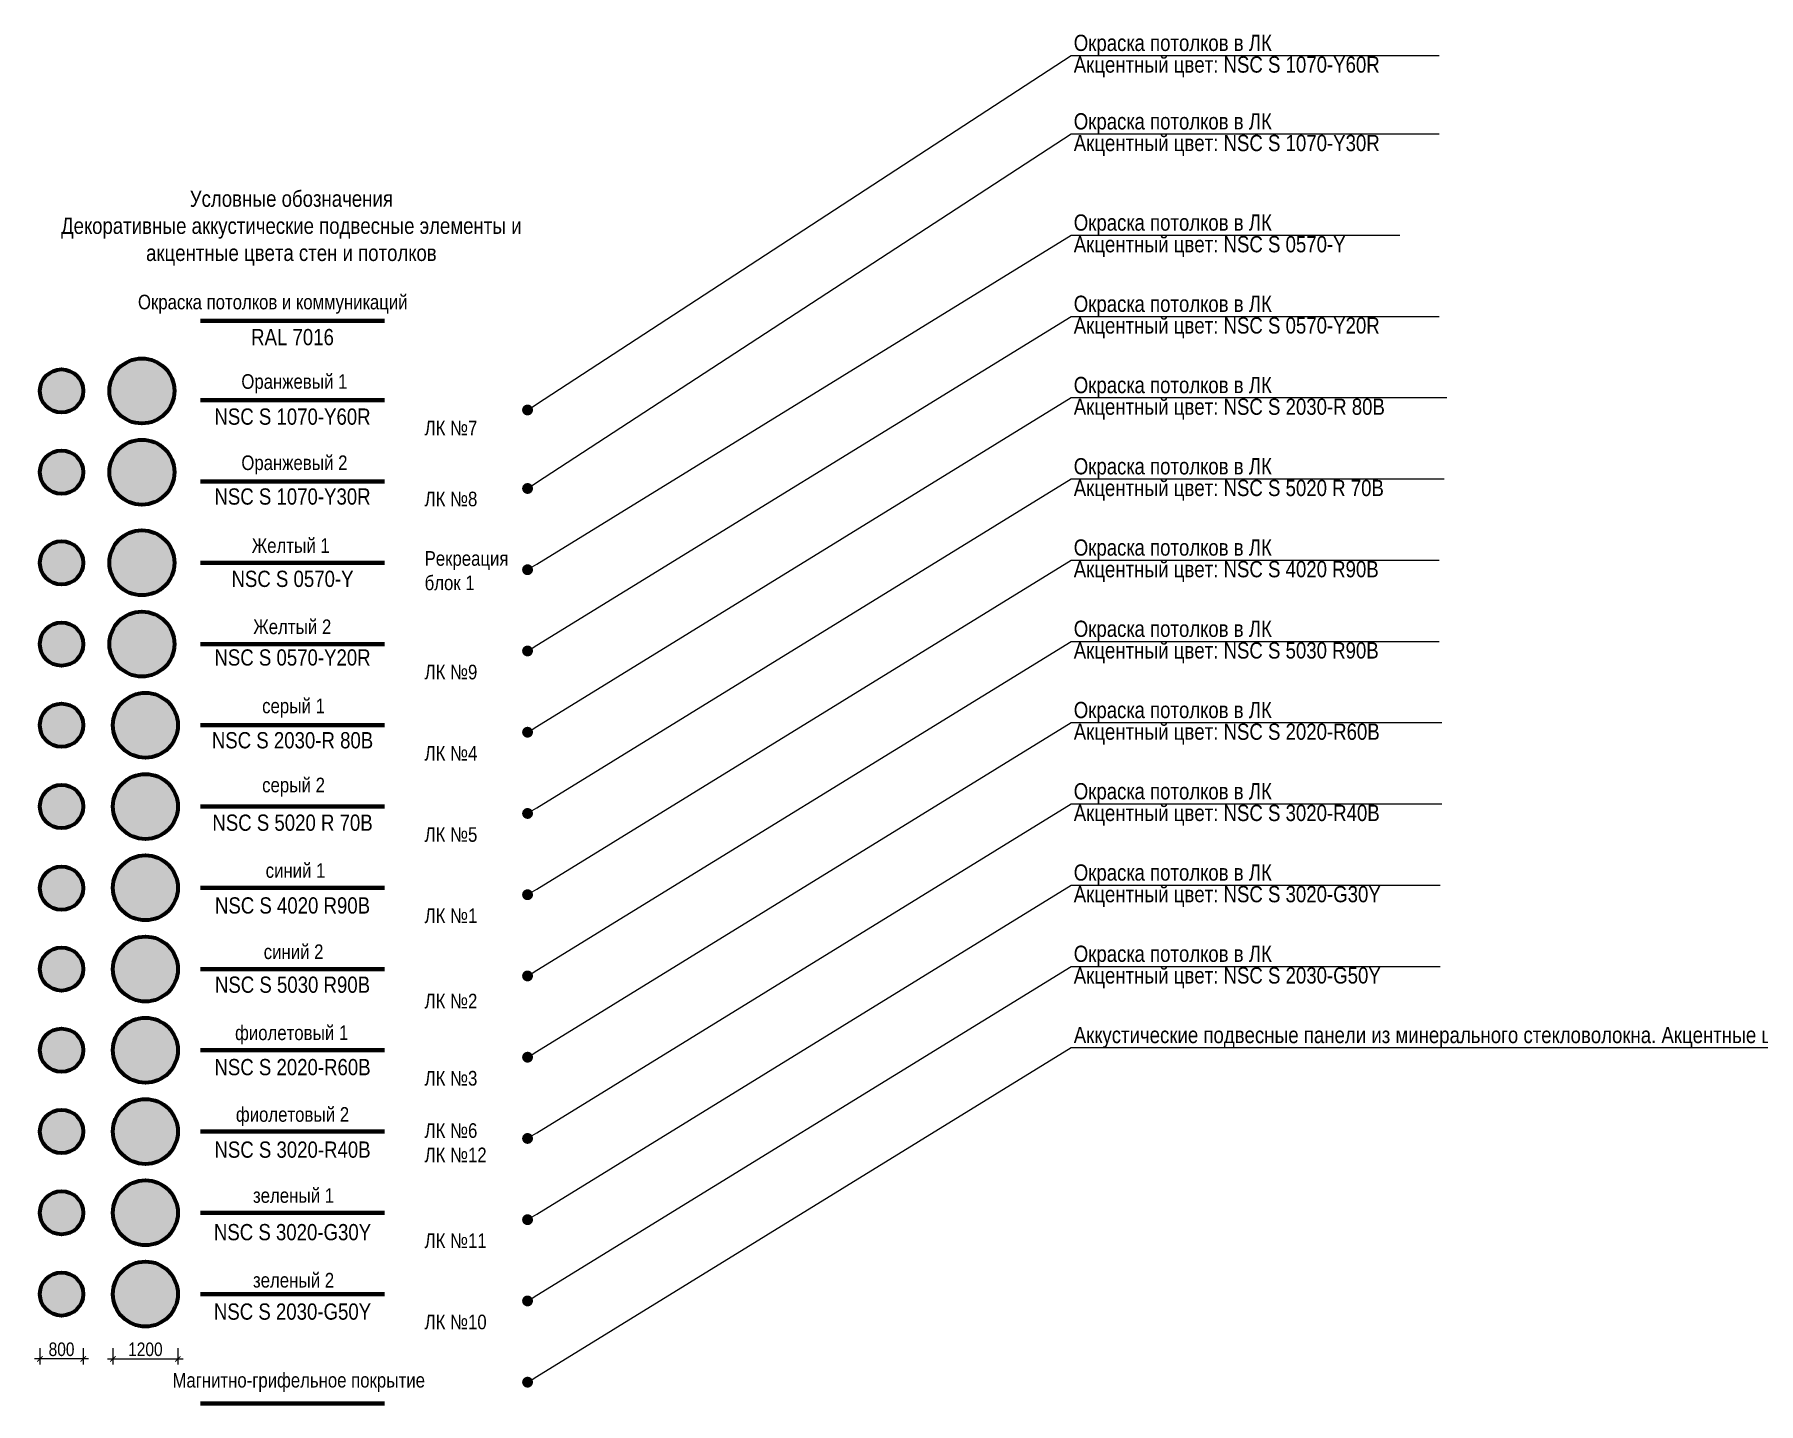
# Model space of a CAD drawing. Header units: millimetres. Extents: x -328335 to 1212475, y -208171 to 164144.
# Drawn here: x -43054 to -11217, y 57532 to 82808 of the extents above; entities that cross this region are included whole.
import ezdxf
from ezdxf import colors
from ezdxf.entities.mleader import LeaderData, LeaderLine
from ezdxf.math import Vec2, Vec3

# ---------------------------------------------------------------- set-up
doc = ezdxf.new("R2010")
doc.units = ezdxf.units.MM
doc.header["$LTSCALE"] = 0.5
doc.layers.get('Defpoints').update_dxf_attribs({"color": 140})
for name, color, linetype, lineweight in [('АИ_Текст', 7, 'Continuous', 13), ('АЦ_Бафы', 8, 'Continuous', 0), ('АЦ_Выноски', 7, 'Continuous', 5), ('АЦ_Стены', 8, 'Continuous', 70)]:
    doc.layers.add(name, color=color, linetype=linetype, lineweight=lineweight)
doc.styles.add('style1', font='ARIALN.TTF')
doc.dimstyles.new('Dim100_ареал', dxfattribs={"dimscale": 100, "dimtxt": 2.5, "dimasz": 1, "dimexe": 1, "dimexo": 1, "dimgap": 0.5, "dimtad": 1, "dimzin": 12, "dimdsep": 46, "dimtxsty": 'style1', "dimblk": 'ARCHTICK', "dimcen": 1, "dimdle": 1, "dimaunit": 1, "dimadec": 0, "dimazin": 3, "dimtfac": 1, "dimtmove": 1, "dimatfit": 3, "dimldrblk": 'OPEN30', "dimfxl": 2, "dimfxlon": 1, "dimtolj": 1, "dimtzin": 0, "dimlwd": 5, "dimlwe": 5, "dimarcsym": 0})

# ---------------------------------------------------------------- blocks, each defined once
blk = doc.blocks.new('Баф_Ор-2_1200')
at = {"layer": 'АЦ_Стены', "true_color": 0xdc8b09}
h = blk.add_hatch(color=42, dxfattribs=at)
h.dxf.hatch_style = 1
h.paths.add_polyline_path([(600, 0, 1), (-600, 0, 1)])
at = {"layer": 'АЦ_Стены', "color": 42, "true_color": 0xdc8b09}
blk.add_circle((0, 0), 600, dxfattribs=at)
blk = doc.blocks.new('Баф_ж1_1200')
at = {"layer": 'АЦ_Стены', "true_color": 0xfad500}
h = blk.add_hatch(color=40, dxfattribs=at)
h.dxf.hatch_style = 1
h.paths.add_polyline_path([(600, 0, 1), (-600, 0, 1)])
at = {"layer": 'АЦ_Стены', "color": 40, "true_color": 0xfad500}
blk.add_circle((0, 0), 600, dxfattribs=at)
blk = doc.blocks.new('Баф_ж2_1200')
at = {"layer": 'АЦ_Стены', "true_color": 0xfdb230}
h = blk.add_hatch(color=40, dxfattribs=at)
h.dxf.hatch_style = 1
h.paths.add_polyline_path([(600, 0, 1), (-600, 0, 1)])
at = {"layer": 'АЦ_Стены', "color": 40, "true_color": 0xfdb230}
blk.add_circle((0, 0), 600, dxfattribs=at)
blk = doc.blocks.new('Баф_сер1_1200')
at = {"layer": 'АЦ_Стены', "true_color": 0x80abd1}
h = blk.add_hatch(color=143, dxfattribs=at)
h.dxf.hatch_style = 1
h.paths.add_polyline_path([(600, 0, 1), (-600, 0, 1)])
at = {"layer": 'АЦ_Стены', "color": 143, "true_color": 0x80abd1}
blk.add_circle((0, 0), 600, dxfattribs=at)
blk = doc.blocks.new('Баф_сер2_1200')
at = {"layer": 'АЦ_Стены', "true_color": 0x545671}
h = blk.add_hatch(color=251, dxfattribs=at)
h.dxf.hatch_style = 1
h.paths.add_polyline_path([(600, -13, 1), (-600, -13, 1)])
at = {"layer": 'АЦ_Стены', "color": 251, "true_color": 0x545671}
blk.add_circle((0, -13), 600, dxfattribs=at)
blk = doc.blocks.new('Баф_син1_1200')
at = {"layer": 'АЦ_Стены', "true_color": 0x5c7384}
h = blk.add_hatch(color=155, dxfattribs=at)
h.dxf.hatch_style = 1
h.paths.add_polyline_path([(600, 0, 1), (-600, 0, 1)])
at = {"layer": 'АЦ_Стены', "color": 155, "true_color": 0x5c7384}
blk.add_circle((0, 0), 600, dxfattribs=at)
blk = doc.blocks.new('Баф_син2_1200')
at = {"layer": 'АЦ_Стены', "true_color": 0x24526e}
h = blk.add_hatch(color=167, dxfattribs=at)
h.dxf.hatch_style = 1
h.paths.add_polyline_path([(600, 0, 1), (-600, 0, 1)])
at = {"layer": 'АЦ_Стены', "color": 167, "true_color": 0x24526e}
blk.add_circle((0, 0), 600, dxfattribs=at)
blk = doc.blocks.new('Баф_ф1_1200')
at = {"layer": 'АЦ_Стены', "true_color": 0x9e6b9d}
h = blk.add_hatch(color=215, dxfattribs=at)
h.dxf.hatch_style = 1
h.paths.add_polyline_path([(600, 0, 1), (-600, 0, 1)])
at = {"layer": 'АЦ_Стены', "color": 215, "true_color": 0x9e6b9d}
blk.add_circle((0, 0), 600, dxfattribs=at)
blk = doc.blocks.new('Баф_ф2_1200')
at = {"layer": 'АЦ_Стены', "true_color": 0x96435f}
h = blk.add_hatch(color=245, dxfattribs=at)
h.dxf.hatch_style = 1
h.paths.add_polyline_path([(600, 0, 1), (-600, 0, 1)])
at = {"layer": 'АЦ_Стены', "color": 245, "true_color": 0x96435f}
blk.add_circle((0, 0), 600, dxfattribs=at)
blk = doc.blocks.new('Баф_зел1_1200')
at = {"layer": 'АЦ_Стены', "true_color": 0x5d8038}
h = blk.add_hatch(color=77, dxfattribs=at)
h.dxf.hatch_style = 1
h.paths.add_polyline_path([(600, 0, 1), (-600, 0, 1)])
at = {"layer": 'АЦ_Стены', "color": 77, "true_color": 0x5d8038}
blk.add_circle((0, 0), 600, dxfattribs=at)
blk = doc.blocks.new('Баф_зел2_1200')
at = {"layer": 'АЦ_Стены', "true_color": 0x73b400}
h = blk.add_hatch(color=64, dxfattribs=at)
h.dxf.hatch_style = 1
h.paths.add_polyline_path([(600, 0, 1), (-600, 0, 1)])
at = {"layer": 'АЦ_Стены', "color": 64, "true_color": 0x73b400}
blk.add_circle((0, 0), 600, dxfattribs=at)
blk = doc.blocks.new('Баф_ор2_800')
at = {"layer": 'АЦ_Стены', "true_color": 0xdc8b09}
h = blk.add_hatch(color=42, dxfattribs=at)
h.dxf.hatch_style = 1
h.paths.add_polyline_path([(400, 0, 1), (-400, 0, 1)])
at = {"layer": 'АЦ_Стены', "color": 42, "true_color": 0xdc8b09}
blk.add_circle((0, 0), 400, dxfattribs=at)
blk = doc.blocks.new('Баф_ж1_800')
at = {"layer": 'АЦ_Стены', "true_color": 0xfad500}
h = blk.add_hatch(color=40, dxfattribs=at)
h.dxf.hatch_style = 1
h.paths.add_polyline_path([(400, 0, 1), (-400, 0, 1)])
at = {"layer": 'АЦ_Стены', "color": 40, "true_color": 0xfad500}
blk.add_circle((0, 0), 400, dxfattribs=at)
blk = doc.blocks.new('Баф_ж2_800')
at = {"layer": 'АЦ_Стены', "true_color": 0xfdb230}
h = blk.add_hatch(color=40, dxfattribs=at)
h.dxf.hatch_style = 1
h.paths.add_polyline_path([(400, 0, 1), (-400, 0, 1)])
at = {"layer": 'АЦ_Стены', "color": 40, "true_color": 0xfdb230}
blk.add_circle((0, 0), 400, dxfattribs=at)
blk = doc.blocks.new('Баф_сер1_800')
at = {"layer": 'АЦ_Стены', "true_color": 0x80abd1}
h = blk.add_hatch(color=143, dxfattribs=at)
h.dxf.hatch_style = 1
h.paths.add_polyline_path([(400, 0, 1), (-400, 0, 1)])
at = {"layer": 'АЦ_Стены', "color": 143, "true_color": 0x80abd1}
blk.add_circle((0, 0), 400, dxfattribs=at)
blk = doc.blocks.new('Баф_сер2_800')
at = {"layer": 'АЦ_Стены', "true_color": 0x545671}
h = blk.add_hatch(color=251, dxfattribs=at)
h.dxf.hatch_style = 1
h.paths.add_polyline_path([(400, 0, 1), (-400, 0, 1)])
at = {"layer": 'АЦ_Стены', "color": 251, "true_color": 0x545671}
blk.add_circle((0, 0), 400, dxfattribs=at)
blk = doc.blocks.new('Баф_син1_800')
at = {"layer": 'АЦ_Стены', "true_color": 0x5c7384}
h = blk.add_hatch(color=155, dxfattribs=at)
h.dxf.hatch_style = 1
h.paths.add_polyline_path([(400, 0, 1), (-400, 0, 1)])
at = {"layer": 'АЦ_Стены', "color": 155, "true_color": 0x5c7384}
blk.add_circle((0, 0), 400, dxfattribs=at)
blk = doc.blocks.new('Баф_син2_800')
at = {"layer": 'АЦ_Стены', "true_color": 0x24526e}
h = blk.add_hatch(color=167, dxfattribs=at)
h.dxf.hatch_style = 1
h.paths.add_polyline_path([(400, 0, 1), (-400, 0, 1)])
at = {"layer": 'АЦ_Стены', "color": 167, "true_color": 0x24526e}
blk.add_circle((0, 0), 400, dxfattribs=at)
blk = doc.blocks.new('Баф_ф1_800')
at = {"layer": 'АЦ_Стены', "true_color": 0x9e6b9d}
h = blk.add_hatch(color=215, dxfattribs=at)
h.dxf.hatch_style = 1
h.paths.add_polyline_path([(400, 0, 1), (-400, 0, 1)])
at = {"layer": 'АЦ_Стены', "color": 215, "true_color": 0x9e6b9d}
blk.add_circle((0, 0), 400, dxfattribs=at)
blk = doc.blocks.new('Баф_ф2_800')
at = {"layer": 'АЦ_Стены', "true_color": 0x96435f}
h = blk.add_hatch(color=245, dxfattribs=at)
h.dxf.hatch_style = 1
h.paths.add_polyline_path([(400, 0, 1), (-400, 0, 1)])
at = {"layer": 'АЦ_Стены', "color": 245, "true_color": 0x96435f}
blk.add_circle((0, 0), 400, dxfattribs=at)
blk = doc.blocks.new('Баф_зел1_800')
at = {"layer": 'АЦ_Стены', "true_color": 0x5d8038}
h = blk.add_hatch(color=77, dxfattribs=at)
h.dxf.hatch_style = 1
h.paths.add_polyline_path([(400, 0, 1), (-400, 0, 1)])
at = {"layer": 'АЦ_Стены', "color": 77, "true_color": 0x5d8038}
blk.add_circle((0, 0), 400, dxfattribs=at)
blk = doc.blocks.new('Баф_зел2_800')
at = {"layer": 'АЦ_Стены', "true_color": 0x73b400}
h = blk.add_hatch(color=64, dxfattribs=at)
h.dxf.hatch_style = 1
h.paths.add_polyline_path([(400, 0, 1), (-400, 0, 1)])
at = {"layer": 'АЦ_Стены', "color": 64, "true_color": 0x73b400}
blk.add_circle((0, 0), 400, dxfattribs=at)
blk = doc.blocks.new('Баф_ор1_800')
at = {"layer": 'АЦ_Стены', "true_color": 0xee6119}
h = blk.add_hatch(color=32, dxfattribs=at)
h.dxf.hatch_style = 1
h.paths.add_polyline_path([(400, 0, 1), (-400, 0, 1)])
at = {"layer": 'АЦ_Стены', "color": 32, "true_color": 0xee6119}
blk.add_circle((0, 0), 400, dxfattribs=at)
blk = doc.blocks.new('Баф_Ор-1_1200')
at = {"layer": 'АЦ_Стены', "true_color": 0xee6119}
h = blk.add_hatch(color=32, dxfattribs=at)
h.dxf.hatch_style = 1
h.paths.add_polyline_path([(600, 0, 1), (-600, 0, 1)])
at = {"layer": 'АЦ_Стены', "color": 32, "true_color": 0xee6119}
blk.add_circle((0, 0), 600, dxfattribs=at)
blk = doc.blocks.new('_Dot')
at = {"color": 0, "linetype": 'ByBlock', "lineweight": -2}
blk.add_line((-0.5, 0), (-1, 0), dxfattribs=at)
at = {"color": 0, "linetype": 'ByBlock', "const_width": 0.5}
blk.add_lwpolyline([(-0.25, 0, 1), (0.25, 0, 1)], format="xyb", close=True, dxfattribs=at)
blk = doc.blocks.new('_ArchTick')
at = {"color": 0, "linetype": 'ByBlock', "const_width": 0.15}
blk.add_lwpolyline([(-0.5, -0.5), (0.5, 0.5)], dxfattribs=at)
blk = doc.blocks.new('*D689')
at = {"layer": 'Defpoints', "color": 0, "transparency": 16777216}
for p in [(-41606, 59554), (-40406, 59554), (-40406, 58355)]:
    blk.add_point(p, dxfattribs=at)
at = {"layer": 'АЦ_Стены', "color": 0, "lineweight": 5, "transparency": 16777216}
for p, q in [((-41706, 58355), (-40306, 58355)), ((-41606, 58555), (-41606, 58255)), ((-40406, 58555), (-40406, 58255))]:
    blk.add_line(p, q, dxfattribs=at)
at = {"layer": 'АЦ_Стены', "color": 0, "lineweight": 5, "transparency": 16777216, "xscale": 100, "yscale": 100, "zscale": 100, "rotation": 180}
blk.add_blockref('_ArchTick', (-41606, 58355), dxfattribs=at)
at = {"layer": 'АЦ_Стены', "color": 0, "lineweight": 5, "transparency": 16777216, "xscale": 100, "yscale": 100, "zscale": 100}
blk.add_blockref('_ArchTick', (-40406, 58355), dxfattribs=at)
at = {"layer": 'АЦ_Стены', "color": 0, "lineweight": 0, "transparency": 16777216, "insert": (-41006, 58532), "char_height": 250, "attachment_point": 5, "style": 'style1'}
blk.add_mtext('\\A1;1200', dxfattribs=at)
blk = doc.blocks.new('_Open30')
at = {"color": 0, "linetype": 'ByBlock', "lineweight": -2}
for p, q in [((-1, 0.27), (0, 0)), ((0, 0), (-1, -0.27)), ((0, 0), (-1, 0))]:
    blk.add_line(p, q, dxfattribs=at)
blk = doc.blocks.new('*D690')
at = {"layer": 'Defpoints', "color": 0, "transparency": 16777216}
for p in [(-42954, 59554), (-42154, 59554), (-42954, 58355)]:
    blk.add_point(p, dxfattribs=at)
at = {"layer": 'АЦ_Стены', "color": 0, "lineweight": 5, "transparency": 16777216}
for p, q in [((-42054, 58355), (-43054, 58355)), ((-42954, 58555), (-42954, 58255)), ((-42154, 58555), (-42154, 58255))]:
    blk.add_line(p, q, dxfattribs=at)
at = {"layer": 'АЦ_Стены', "color": 0, "lineweight": 5, "transparency": 16777216, "xscale": 100, "yscale": 100, "zscale": 100, "rotation": 180}
blk.add_blockref('_ArchTick', (-42954, 58355), dxfattribs=at)
at = {"layer": 'АЦ_Стены', "color": 0, "lineweight": 5, "transparency": 16777216, "xscale": 100, "yscale": 100, "zscale": 100}
blk.add_blockref('_ArchTick', (-42154, 58355), dxfattribs=at)
at = {"layer": 'АЦ_Стены', "color": 0, "lineweight": 0, "transparency": 16777216, "insert": (-42554, 58532), "char_height": 250, "attachment_point": 5, "style": 'style1'}
blk.add_mtext('\\A1;800', dxfattribs=at)

msp = doc.modelspace()

# ---------------------------------------------------------------- linework, layer by layer
at = {"layer": 'АЦ_Стены', "color": 250, "lineweight": 100, "true_color": 0x383e42, "transparency": 33554653}
msp.add_lwpolyline([(-36590.495, 77521.355), (-39986.873, 77521.355)], dxfattribs=at)
at = {"layer": 'АЦ_Стены', "color": 32, "lineweight": 100, "true_color": 0xee6119, "transparency": 33554653}
msp.add_lwpolyline([(-36590.495, 76053.955), (-39986.873, 76053.955)], dxfattribs=at)
at = {"layer": 'АЦ_Стены', "color": 42, "lineweight": 100, "true_color": 0xdc8b09, "transparency": 33554653}
msp.add_lwpolyline([(-36590.495, 74553.955), (-39986.873, 74553.955)], dxfattribs=at)
at = {"layer": 'АЦ_Стены', "color": 40, "lineweight": 100, "true_color": 0xfad500, "transparency": 33554653}
msp.add_lwpolyline([(-36590.495, 73053.955), (-39986.873, 73053.955)], dxfattribs=at)
at = {"layer": 'АЦ_Стены', "color": 40, "lineweight": 100, "true_color": 0xfdb230, "transparency": 33554653}
msp.add_lwpolyline([(-36590.495, 71553.955), (-39986.873, 71553.955)], dxfattribs=at)
at = {"layer": 'АЦ_Стены', "color": 143, "lineweight": 100, "true_color": 0x80abd1, "transparency": 33554653}
msp.add_lwpolyline([(-36590.495, 70053.955), (-39986.873, 70053.955)], dxfattribs=at)
at = {"layer": 'АЦ_Стены', "color": 251, "lineweight": 100, "true_color": 0x545671, "transparency": 33554653}
msp.add_lwpolyline([(-36590.495, 68553.955), (-39986.873, 68553.955)], dxfattribs=at)
at = {"layer": 'АЦ_Стены', "color": 155, "lineweight": 100, "true_color": 0x5c7384, "transparency": 33554653}
msp.add_lwpolyline([(-36590.495, 67053.955), (-39986.873, 67053.955)], dxfattribs=at)
at = {"layer": 'АЦ_Стены', "color": 167, "lineweight": 100, "true_color": 0x24526e, "transparency": 33554653}
msp.add_lwpolyline([(-36590.495, 65553.955), (-39986.873, 65553.955)], dxfattribs=at)
at = {"layer": 'АЦ_Стены', "color": 215, "lineweight": 100, "true_color": 0x9e6b9d, "transparency": 33554653}
msp.add_lwpolyline([(-36590.495, 64053.955), (-39986.873, 64053.955)], dxfattribs=at)
at = {"layer": 'АЦ_Стены', "color": 245, "lineweight": 100, "true_color": 0x96435f, "transparency": 33554653}
msp.add_lwpolyline([(-36590.495, 62553.955), (-39986.873, 62553.955)], dxfattribs=at)
at = {"layer": 'АЦ_Стены', "color": 77, "lineweight": 100, "true_color": 0x5d8038, "transparency": 33554653}
msp.add_lwpolyline([(-36590.495, 61053.955), (-39986.873, 61053.955)], dxfattribs=at)
at = {"layer": 'АЦ_Стены', "color": 64, "lineweight": 100, "true_color": 0x73b400, "transparency": 33554653}
msp.add_lwpolyline([(-36590.495, 59553.955), (-39986.873, 59553.955)], dxfattribs=at)
at = {"layer": 'АЦ_Стены', "color": 7, "lineweight": 100, "transparency": 33554653}
msp.add_lwpolyline([(-36590.495, 57532.234), (-39986.873, 57532.234)], dxfattribs=at)

# ---------------------------------------------------------------- block references
at = {"layer": 'АЦ_Бафы', "transparency": 33554653}
for name, p in [('Баф_Ор-1_1200', (-41069.317, 76226.328)), ('Баф_ор1_800', (-42553.687, 76226.328)), ('Баф_Ор-2_1200', (-41069.317, 74726.328)), ('Баф_ор2_800', (-42553.687, 74726.328)), ('Баф_ж1_1200', (-41069.317, 73053.955)), ('Баф_ж1_800', (-42553.687, 73053.955)), ('Баф_ж2_800', (-42553.687, 71553.955)), ('Баф_ж2_1200', (-41069.317, 71553.955)), ('Баф_сер1_800', (-42553.687, 70053.955)), ('Баф_сер1_1200', (-41005.875, 70053.955)), ('Баф_сер2_1200', (-41005.875, 68566.955)), ('Баф_сер2_800', (-42553.687, 68553.955)), ('Баф_син1_1200', (-41005.875, 67053.955)), ('Баф_син1_800', (-42553.687, 67046.292)), ('Баф_син2_800', (-42553.687, 65553.955)), ('Баф_син2_1200', (-41005.875, 65553.955)), ('Баф_ф1_1200', (-41005.875, 64053.955)), ('Баф_ф1_800', (-42553.687, 64053.955)), ('Баф_ф2_1200', (-41005.875, 62553.955)), ('Баф_ф2_800', (-42553.687, 62553.955)), ('Баф_зел1_800', (-42553.687, 61053.955)), ('Баф_зел1_1200', (-41005.875, 61053.955)), ('Баф_зел2_800', (-42553.687, 59553.955)), ('Баф_зел2_1200', (-41005.875, 59553.955))]:
    msp.add_blockref(name, p, dxfattribs=at)

# ---------------------------------------------------------------- texts
at = {"layer": 'АИ_Текст', "transparency": 33554653, "style": 'style1'}
for s, insert, char_height, width, attachment_point in [('Условные обозначения\\PДекоративные аккустические подвесные элементы и акцентные цвета стен и потолков', (-38310.14, 79232.792), 300, 9332.30572, 5), ('Окраска потолков и коммуникаций', (-38653.624, 77827.95), 270, 5410.12964, 5), ('Оранжевый 1', (-38253.995, 76360.52), 270, 3327, 5), ('ЛК №7', (-35848.559, 75677.591), 270, 1888.44216, 1), ('Оранжевый 2', (-38253.995, 74860.52), 270, 3327, 5), ('ЛК №8', (-35848.559, 74367.05), 270, 1888.44216, 1), ('Желтый 1', (-38321.315, 73370.898), 270, 1888.44216, 5), ('Рекреация блок 1', (-35848.559, 73269.408), 270, 1888.44216, 1), ('Желтый 2', (-38293.315, 71870.898), 270, 1888.44216, 5), ('ЛК №9', (-35848.559, 71172.438), 270, 1888.44216, 1), ('серый 1', (-38269.315, 70370.898), 270, 1888.44216, 5), ('ЛК №4', (-35848.559, 69672.438), 270, 1888.44216, 1), ('серый 2', (-38269.315, 68910.898), 270, 1888.44216, 5), ('ЛК №5', (-35848.559, 68172.438), 270, 1888.44216, 1), ('синий 1', (-38233.315, 67370.898), 270, 1888.44216, 5), ('ЛК №1', (-35848.559, 66672.438), 270, 1888.44216, 1), ('синий 2', (-38269.315, 65870.898), 270, 1888.44216, 5), ('ЛК №2', (-35848.559, 65096.87), 270, 1888.44216, 1), ('фиолетовый 1', (-38303.995, 64336.52), 270, 3427, 5), ('ЛК №3', (-35848.559, 63672.438), 270, 1888.44216, 1), ('фиолетовый 2', (-38288.684, 62828.52), 270, 3396.37765, 5), ('ЛК №6 \\PЛК №12', (-35848.559, 62707.245), 270, 1888.44216, 1), ('зеленый 1', (-38269.315, 61370.898), 270, 1888.44216, 5), ('ЛК №11', (-35848.559, 60672.438), 270, 1888.44216, 1), ('зеленый 2', (-38269.315, 59806.898), 270, 1888.44216, 5), ('ЛК №10', (-35848.559, 59172.438), 270, 1888.44216, 1), ('Магнитно-грифельное покрытие', (-38174.121, 57922.017), 270, 6091.80057, 5)]:
    msp.add_mtext(s, dxfattribs=dict(at, insert=insert, char_height=char_height, width=width, attachment_point=attachment_point))
at = {"layer": 'АИ_Текст', "color": 0, "transparency": 33554653, "char_height": 300, "width": 3396.37765, "attachment_point": 5, "style": 'style1'}
for s, insert in [('\\pxa0.66667;{\\C240;\\c2367469;RAL 7016}', (-38288.684, 77218.453)), ('\\pxa0.66667;{\\C240;\\c2367469;NSC S 1070-Y60R}', (-38288.684, 75751.054)), ('\\pxa0.66667;{\\C240;\\c2367469;NSC S 1070-Y30R}', (-38288.684, 74275.647)), ('\\pxa0.66667;{\\C240;\\c2367469;NSC S 0570-Y}', (-38288.684, 72755.712)), ('\\pxa0.66667;{\\C240;\\c2367469;NSC S 0570-Y20R}', (-38288.684, 71303.955)), ('\\pxa0.66667;{\\C240;\\c2367469;NSC S 2030-R 80B}', (-38288.684, 69775.932)), ('\\pxa0.66667;{\\C240;\\c2367469;NSC S 5020 R 70В}', (-38288.684, 68253.825)), ('\\pxa0.66667;{\\C240;\\c2367469;NSC S 4020 R90B}', (-38288.684, 66725.802)), ('\\pxa0.66667;{\\C240;\\c2367469;NSC S 5030\\C256; \\C240;\\c2367469;R90B}', (-38288.684, 65262.848)), ('\\pxa0.66667;{\\C240;\\c2367469;NSC S 2020-R60B}', (-38288.684, 63740.74)), ('\\pxa0.66667;{\\C240;\\c2367469;NSC S 3020-R40B}', (-38288.684, 62217.679)), ('\\pxa0.66667;{\\C240;\\c2367469;NSC S 3020-G30Y}', (-38288.684, 60693.856)), ('\\pxa0.66667;{\\C240;\\c2367469;NSC S 2030-G50Y}', (-38288.684, 59227.656))]:
    msp.add_mtext(s, dxfattribs=dict(at, insert=insert))

# ---------------------------------------------------------------- dimensions: what is measured, and where the dimension line sits
at = {"layer": 'АЦ_Стены', "lineweight": 0, "transparency": 33554653}
for base, p1, p2, picture, middle in [((-42953.687, 58354.749), (-42153.687, 59553.955), (-42953.687, 59553.955), '*D690', (-42553.687, 58532.392)), ((-40405.875, 58354.749), (-41605.875, 59553.955), (-40405.875, 59553.955), '*D689', (-41005.875, 58532.392))]:
    dim = msp.add_linear_dim(base=base, p1=p1, p2=p2, dimstyle='Dim100_ареал', dxfattribs=at)
    dim.commit()
    dim.dimension.update_dxf_attribs({"geometry": picture, "text_midpoint": middle})

# ---------------------------------------------------------------- leaders
at = {"layer": 'АЦ_Выноски', "transparency": 33554653}
ml = msp.add_multileader_mtext('Standard', dxfattribs=at)
ml.set_content('Окраска потолков в ЛК\\P\\pxa0.66667;Акцентный цвет: {\\C240;\\c2367469;NSC S 1070-Y60R}', color=256, style='style1')
ml.set_leader_properties(color=256)
ml.set_arrow_properties(name='DOT')
ml.build(insert=Vec2(0, 0))
ml.multileader.update_dxf_attribs({"has_dogleg": 0, "text_left_attachment_type": 6, "text_right_attachment_type": 6, "arrow_head_size": 200, "scale": 100})
ctx = ml.context
ctx.base_point, ctx.scale, ctx.char_height, ctx.arrow_head_size, ctx.landing_gap_size, ctx.plane_origin, ctx.plane_x_axis, ctx.plane_y_axis = Vec3(-23912.157, 82420.136), 100, 300, 200, 50, Vec3(-30354.876, 78612.506), Vec3(1, 0.00000001), Vec3(-0.00000001, 1)
ctx.left_attachment, ctx.right_attachment = 6, 6
notes = []
notes.append((ctx, [(1, (1, 1, 0), (-24712.157, 82420.136), (1, 0.00000001), 800, [(0, [(-33948.559, 75875.064)], 0, [])])]))
ctx.mtext.insert, ctx.mtext.text_direction, ctx.mtext.rotation, ctx.mtext.line_spacing_factor, ctx.mtext.flow_direction = Vec3(-23862.157, 82803.424), Vec3(1, 0.00000001), 0.00000001, 0.8, 5
ml = msp.add_multileader_mtext('Standard', dxfattribs=at)
ml.set_content('Окраска потолков в ЛК\\P\\pxa0.66667;Акцентный цвет: {\\C240;\\c2367469;NSC S 1070-Y30R}', color=256, style='style1')
ml.set_leader_properties(color=256)
ml.set_arrow_properties(name='DOT')
ml.build(insert=Vec2(0, 0))
ml.multileader.update_dxf_attribs({"has_dogleg": 0, "text_left_attachment_type": 6, "text_right_attachment_type": 6, "arrow_head_size": 200, "scale": 100})
ctx = ml.context
ctx.base_point, ctx.scale, ctx.char_height, ctx.arrow_head_size, ctx.landing_gap_size, ctx.plane_origin, ctx.plane_x_axis, ctx.plane_y_axis = Vec3(-23912.157, 80971.136), 100, 300, 200, 50, Vec3(-30354.876, 77163.506), Vec3(1, 0.00000001), Vec3(-0.00000001, 1)
ctx.left_attachment, ctx.right_attachment = 6, 6
notes.append((ctx, [(1, (1, 1, 0), (-24712.157, 80971.136), (1, 0.00000001), 800, [(0, [(-33948.559, 74426.064)], 0, [])])]))
ctx.mtext.insert, ctx.mtext.text_direction, ctx.mtext.rotation, ctx.mtext.line_spacing_factor, ctx.mtext.flow_direction = Vec3(-23862.157, 81354.424), Vec3(1, 0.00000001), 0.00000001, 0.8, 5
ml = msp.add_multileader_mtext('Standard', dxfattribs=at)
ml.set_content('Окраска потолков в ЛК\\P\\pxa0.66667;Акцентный цвет: {\\C240;\\c2367469;NSC S 0570-Y}', color=256, style='style1')
ml.set_leader_properties(color=256)
ml.set_arrow_properties(name='DOT')
ml.build(insert=Vec2(0, 0))
ml.multileader.update_dxf_attribs({"has_dogleg": 0, "text_left_attachment_type": 6, "text_right_attachment_type": 6, "arrow_head_size": 200, "scale": 100})
ctx = ml.context
ctx.base_point, ctx.scale, ctx.char_height, ctx.arrow_head_size, ctx.landing_gap_size, ctx.plane_origin, ctx.plane_x_axis, ctx.plane_y_axis = Vec3(-23912.157, 79102.933), 100, 300, 200, 50, Vec3(-30354.876, 75663.506), Vec3(1, 0.00000001), Vec3(-0.00000001, 1)
ctx.left_attachment, ctx.right_attachment = 6, 6
notes.append((ctx, [(1, (1, 1, 0), (-24712.157, 79102.933), (1, 0.00000001), 800, [(0, [(-33948.559, 72926.064)], 0, [])])]))
ctx.mtext.insert, ctx.mtext.text_direction, ctx.mtext.rotation, ctx.mtext.width, ctx.mtext.line_spacing_factor, ctx.mtext.flow_direction = Vec3(-23862.157, 79486.22), Vec3(1, 0.00000001), 0.00000001, 11047.033, 0.8, 5
ml = msp.add_multileader_mtext('Standard', dxfattribs=at)
ml.set_content('Окраска потолков в ЛК\\P\\pxa0.66667;Акцентный цвет: {\\C240;\\c2367469;NSC S 0570-Y20R}', color=256, style='style1')
ml.set_leader_properties(color=256)
ml.set_arrow_properties(name='DOT')
ml.build(insert=Vec2(0, 0))
ml.multileader.update_dxf_attribs({"has_dogleg": 0, "text_left_attachment_type": 6, "text_right_attachment_type": 6, "arrow_head_size": 200, "scale": 100})
ctx = ml.context
ctx.base_point, ctx.scale, ctx.char_height, ctx.arrow_head_size, ctx.landing_gap_size, ctx.plane_origin, ctx.plane_x_axis, ctx.plane_y_axis = Vec3(-23912.157, 77602.933), 100, 300, 200, 50, Vec3(-30354.876, 74163.506), Vec3(1, 0.00000001), Vec3(-0.00000001, 1)
ctx.left_attachment, ctx.right_attachment = 6, 6
notes.append((ctx, [(1, (1, 1, 0), (-24712.157, 77602.933), (1, 0.00000001), 800, [(0, [(-33948.559, 71426.064)], 0, [])])]))
ctx.mtext.insert, ctx.mtext.text_direction, ctx.mtext.rotation, ctx.mtext.width, ctx.mtext.line_spacing_factor, ctx.mtext.flow_direction = Vec3(-23862.157, 77986.22), Vec3(1, 0.00000001), 0.00000001, 11047.033, 0.8, 5
ml = msp.add_multileader_mtext('Standard', dxfattribs=at)
ml.set_content('Окраска потолков в ЛК\\P\\pxa0.66667;Акцентный цвет: {\\C240;\\c2367469;NSC S 2030-R 80B}', color=256, style='style1')
ml.set_leader_properties(color=256)
ml.set_arrow_properties(name='DOT')
ml.build(insert=Vec2(0, 0))
ml.multileader.update_dxf_attribs({"has_dogleg": 0, "text_left_attachment_type": 6, "text_right_attachment_type": 6, "arrow_head_size": 200, "scale": 100})
ctx = ml.context
ctx.base_point, ctx.scale, ctx.char_height, ctx.arrow_head_size, ctx.landing_gap_size, ctx.plane_origin, ctx.plane_x_axis, ctx.plane_y_axis = Vec3(-23912.157, 76102.933), 100, 300, 200, 50, Vec3(-30354.876, 72663.506), Vec3(1, 0.00000001), Vec3(-0.00000001, 1)
ctx.left_attachment, ctx.right_attachment = 6, 6
notes.append((ctx, [(1, (1, 1, 0), (-24712.157, 76102.933), (1, 0.00000001), 800, [(0, [(-33948.559, 69926.064)], 0, [])])]))
ctx.mtext.insert, ctx.mtext.text_direction, ctx.mtext.rotation, ctx.mtext.width, ctx.mtext.line_spacing_factor, ctx.mtext.flow_direction = Vec3(-23862.157, 76486.22), Vec3(1, 0.00000001), 0.00000001, 11047.033, 0.8, 5
ml = msp.add_multileader_mtext('Standard', dxfattribs=at)
ml.set_content('Окраска потолков в ЛК\\P\\pxa0.66667;Акцентный цвет: {\\C240;\\c2367469;NSC S 5020 R 70В}', color=256, style='style1')
ml.set_leader_properties(color=256)
ml.set_arrow_properties(name='DOT')
ml.build(insert=Vec2(0, 0))
ml.multileader.update_dxf_attribs({"has_dogleg": 0, "text_left_attachment_type": 6, "text_right_attachment_type": 6, "arrow_head_size": 200, "scale": 100})
ctx = ml.context
ctx.base_point, ctx.scale, ctx.char_height, ctx.arrow_head_size, ctx.landing_gap_size, ctx.plane_origin, ctx.plane_x_axis, ctx.plane_y_axis = Vec3(-23912.157, 74602.933), 100, 300, 200, 50, Vec3(-30354.876, 71163.506), Vec3(1, 0.00000001), Vec3(-0.00000001, 1)
ctx.left_attachment, ctx.right_attachment = 6, 6
notes.append((ctx, [(1, (1, 1, 0), (-24712.157, 74602.933), (1, 0.00000001), 800, [(0, [(-33948.559, 68426.064)], 0, [])])]))
ctx.mtext.insert, ctx.mtext.text_direction, ctx.mtext.rotation, ctx.mtext.width, ctx.mtext.line_spacing_factor, ctx.mtext.flow_direction = Vec3(-23862.157, 74986.22), Vec3(1, 0.00000001), 0.00000001, 11047.033, 0.8, 5
ml = msp.add_multileader_mtext('Standard', dxfattribs=at)
ml.set_content('Окраска потолков в ЛК\\P\\pxa0.66667;Акцентный цвет: {\\C240;\\c2367469;NSC S 4020 R90B}', color=256, style='style1')
ml.set_leader_properties(color=256)
ml.set_arrow_properties(name='DOT')
ml.build(insert=Vec2(0, 0))
ml.multileader.update_dxf_attribs({"has_dogleg": 0, "text_left_attachment_type": 6, "text_right_attachment_type": 6, "arrow_head_size": 200, "scale": 100})
ctx = ml.context
ctx.base_point, ctx.scale, ctx.char_height, ctx.arrow_head_size, ctx.landing_gap_size, ctx.plane_origin, ctx.plane_x_axis, ctx.plane_y_axis = Vec3(-23912.157, 73102.933), 100, 300, 200, 50, Vec3(-30354.876, 69663.506), Vec3(1, 0.00000001), Vec3(-0.00000001, 1)
ctx.left_attachment, ctx.right_attachment = 6, 6
notes.append((ctx, [(1, (1, 1, 0), (-24712.157, 73102.933), (1, 0.00000001), 800, [(0, [(-33948.559, 66926.064)], 0, [])])]))
ctx.mtext.insert, ctx.mtext.text_direction, ctx.mtext.rotation, ctx.mtext.width, ctx.mtext.defined_height, ctx.mtext.line_spacing_factor, ctx.mtext.flow_direction = Vec3(-23862.157, 73486.22), Vec3(1, 0.00000001), 0.00000001, 12264.07511, 1489.882, 0.8, 5
ml = msp.add_multileader_mtext('Standard', dxfattribs=at)
ml.set_content('Окраска потолков в ЛК\\P\\pxa0.66667;Акцентный цвет: {\\C240;\\c2367469;NSC S 5030} {\\C240;\\c2367469;R90B}', color=256, style='style1')
ml.set_leader_properties(color=256)
ml.set_arrow_properties(name='DOT')
ml.build(insert=Vec2(0, 0))
ml.multileader.update_dxf_attribs({"has_dogleg": 0, "text_left_attachment_type": 6, "text_right_attachment_type": 6, "arrow_head_size": 200, "scale": 100})
ctx = ml.context
ctx.base_point, ctx.scale, ctx.char_height, ctx.arrow_head_size, ctx.landing_gap_size, ctx.plane_origin, ctx.plane_x_axis, ctx.plane_y_axis = Vec3(-23912.157, 71602.933), 100, 300, 200, 50, Vec3(-30354.876, 68163.506), Vec3(1, 0.00000001), Vec3(-0.00000001, 1)
ctx.left_attachment, ctx.right_attachment = 6, 6
notes.append((ctx, [(1, (1, 1, 0), (-24712.157, 71602.933), (1, 0.00000001), 800, [(0, [(-33948.559, 65426.064)], 0, [])])]))
ctx.mtext.insert, ctx.mtext.text_direction, ctx.mtext.rotation, ctx.mtext.width, ctx.mtext.line_spacing_factor, ctx.mtext.flow_direction = Vec3(-23862.157, 71986.22), Vec3(1, 0.00000001), 0.00000001, 11047.033, 0.8, 5
ml = msp.add_multileader_mtext('Standard', dxfattribs=at)
ml.set_content('Окраска потолков в ЛК\\P\\pxa0.66667;Акцентный цвет: {\\C240;\\c2367469;NSC S 2020-R60B}', color=256, style='style1')
ml.set_leader_properties(color=256)
ml.set_arrow_properties(name='DOT')
ml.build(insert=Vec2(0, 0))
ml.multileader.update_dxf_attribs({"has_dogleg": 0, "text_left_attachment_type": 6, "text_right_attachment_type": 6, "arrow_head_size": 200, "scale": 100})
ctx = ml.context
ctx.base_point, ctx.scale, ctx.char_height, ctx.arrow_head_size, ctx.landing_gap_size, ctx.plane_origin, ctx.plane_x_axis, ctx.plane_y_axis = Vec3(-23912.157, 70102.933), 100, 300, 200, 50, Vec3(-30354.876, 66663.506), Vec3(1, 0.00000001), Vec3(-0.00000001, 1)
ctx.left_attachment, ctx.right_attachment = 6, 6
notes.append((ctx, [(1, (1, 1, 0), (-24712.157, 70102.933), (1, 0.00000001), 800, [(0, [(-33948.559, 63926.064)], 0, [])])]))
ctx.mtext.insert, ctx.mtext.text_direction, ctx.mtext.rotation, ctx.mtext.width, ctx.mtext.line_spacing_factor, ctx.mtext.flow_direction = Vec3(-23862.157, 70486.22), Vec3(1, 0.00000001), 0.00000001, 11047.033, 0.8, 5
ml = msp.add_multileader_mtext('Standard', dxfattribs=at)
ml.set_content('Окраска потолков в ЛК\\P\\pxa0.66667;Акцентный цвет: {\\C240;\\c2367469;NSC S 3020-R40B}', color=256, style='style1')
ml.set_leader_properties(color=256)
ml.set_arrow_properties(name='DOT')
ml.build(insert=Vec2(0, 0))
ml.multileader.update_dxf_attribs({"has_dogleg": 0, "text_left_attachment_type": 6, "text_right_attachment_type": 6, "arrow_head_size": 200, "scale": 100})
ctx = ml.context
ctx.base_point, ctx.scale, ctx.char_height, ctx.arrow_head_size, ctx.landing_gap_size, ctx.plane_origin, ctx.plane_x_axis, ctx.plane_y_axis = Vec3(-23912.157, 68602.933), 100, 300, 200, 50, Vec3(-30354.876, 65163.506), Vec3(1, 0.00000001), Vec3(-0.00000001, 1)
ctx.left_attachment, ctx.right_attachment = 6, 6
notes.append((ctx, [(1, (1, 1, 0), (-24712.157, 68602.933), (1, 0.00000001), 800, [(0, [(-33948.559, 62426.064)], 0, [])])]))
ctx.mtext.insert, ctx.mtext.text_direction, ctx.mtext.rotation, ctx.mtext.width, ctx.mtext.line_spacing_factor, ctx.mtext.flow_direction = Vec3(-23862.157, 68986.22), Vec3(1, 0.00000001), 0.00000001, 11047.033, 0.8, 5
ml = msp.add_multileader_mtext('Standard', dxfattribs=at)
ml.set_content('Окраска потолков в ЛК\\P\\pxa0.66667;Акцентный цвет: {\\C240;\\c2367469;NSC S 3020-G30Y}', color=256, style='style1')
ml.set_leader_properties(color=256)
ml.set_arrow_properties(name='DOT')
ml.build(insert=Vec2(0, 0))
ml.multileader.update_dxf_attribs({"has_dogleg": 0, "text_left_attachment_type": 6, "text_right_attachment_type": 6, "arrow_head_size": 200, "scale": 100})
ctx = ml.context
ctx.base_point, ctx.scale, ctx.char_height, ctx.arrow_head_size, ctx.landing_gap_size, ctx.plane_origin, ctx.plane_x_axis, ctx.plane_y_axis = Vec3(-23912.157, 67102.933), 100, 300, 200, 50, Vec3(-30354.876, 63663.506), Vec3(1, 0.00000001), Vec3(-0.00000001, 1)
ctx.left_attachment, ctx.right_attachment = 6, 6
notes.append((ctx, [(1, (1, 1, 0), (-24712.157, 67102.933), (1, 0.00000001), 800, [(0, [(-33948.559, 60926.064)], 0, [])])]))
ctx.mtext.insert, ctx.mtext.text_direction, ctx.mtext.rotation, ctx.mtext.width, ctx.mtext.line_spacing_factor, ctx.mtext.flow_direction = Vec3(-23862.157, 67486.22), Vec3(1, 0.00000001), 0.00000001, 11047.033, 0.8, 5
ml = msp.add_multileader_mtext('Standard', dxfattribs=at)
ml.set_content('Окраска потолков в ЛК\\P\\pxa0.66667;Акцентный цвет: {\\C240;\\c2367469;NSC S 2030-G50Y}', color=256, style='style1')
ml.set_leader_properties(color=256)
ml.set_arrow_properties(name='DOT')
ml.build(insert=Vec2(0, 0))
ml.multileader.update_dxf_attribs({"has_dogleg": 0, "text_left_attachment_type": 6, "text_right_attachment_type": 6, "arrow_head_size": 200, "scale": 100})
ctx = ml.context
ctx.base_point, ctx.scale, ctx.char_height, ctx.arrow_head_size, ctx.landing_gap_size, ctx.plane_origin, ctx.plane_x_axis, ctx.plane_y_axis = Vec3(-23912.157, 65602.933), 100, 300, 200, 50, Vec3(-30354.876, 62163.506), Vec3(1, 0.00000001), Vec3(-0.00000001, 1)
ctx.left_attachment, ctx.right_attachment = 6, 6
notes.append((ctx, [(1, (1, 1, 0), (-24712.157, 65602.933), (1, 0.00000001), 800, [(0, [(-33948.559, 59426.064)], 0, [])])]))
ctx.mtext.insert, ctx.mtext.text_direction, ctx.mtext.rotation, ctx.mtext.width, ctx.mtext.line_spacing_factor, ctx.mtext.flow_direction = Vec3(-23862.157, 65986.22), Vec3(1, 0.00000001), 0.00000001, 11047.033, 0.8, 5
ml = msp.add_multileader_mtext('Standard', dxfattribs=at)
ml.set_content('\\pxa0.66667;Аккустические подвесные панели из минерального стекловолокна. Акцентные цвета: {\\C240;\\c2367469;NSC S 2060-Y60R, NSC S 3060-Y30R}', color=256, style='style1')
ml.set_leader_properties(color=256)
ml.set_arrow_properties(name='DOT')
ml.build(insert=Vec2(0, 0))
ml.multileader.update_dxf_attribs({"has_dogleg": 0, "text_left_attachment_type": 6, "text_right_attachment_type": 6, "arrow_head_size": 200, "scale": 100})
ctx = ml.context
ctx.base_point, ctx.scale, ctx.char_height, ctx.arrow_head_size, ctx.landing_gap_size, ctx.plane_origin, ctx.plane_x_axis, ctx.plane_y_axis = Vec3(-23912.157, 64102.933), 100, 300, 200, 50, Vec3(-30354.876, 60663.506), Vec3(1, 0.00000001), Vec3(-0.00000001, 1)
ctx.left_attachment, ctx.right_attachment = 6, 6
notes.append((ctx, [(1, (1, 1, 0), (-24712.157, 64102.933), (1, 0.00000001), 800, [(0, [(-33948.559, 57926.064)], 0, [])])]))
ctx.mtext.insert, ctx.mtext.text_direction, ctx.mtext.rotation, ctx.mtext.width, ctx.mtext.line_spacing_factor, ctx.mtext.flow_direction = Vec3(-23862.157, 64486.22), Vec3(1, 0.00000001), 0.00000001, 11047.033, 0.8, 5
for ctx, leaders in notes:
    for number, flags, end, landing, length, lines in leaders:
        leader = LeaderData()
        leader.index, (leader.has_last_leader_line, leader.has_dogleg_vector, leader.attachment_direction) = number, flags
        leader.last_leader_point, leader.dogleg_vector, leader.dogleg_length = Vec3(end), Vec3(landing), length
        for number, points, colour, breaks in lines:
            line = LeaderLine()
            line.index, line.vertices, line.color, line.breaks = number, Vec3.list(points), colors.encode_raw_color(colour), breaks
            leader.lines.append(line)
        ctx.leaders.append(leader)

doc.saveas('drawing.dxf')
